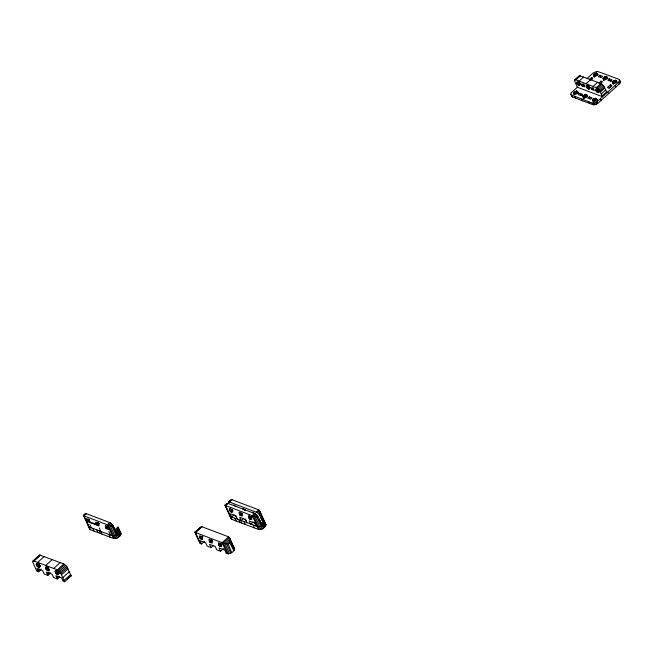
<?xml version="1.0" encoding="UTF-8"?>
<svg xmlns="http://www.w3.org/2000/svg" width="653" height="653" viewBox="0 0 653 653"><rect width="100%" height="100%" fill="white"/><g stroke="black" fill="none" stroke-linecap="round" stroke-linejoin="round"><path stroke-width="0.98" d="M199.116 529.02L200.014 527.575L202.038 526.759L228.615 536.848L229.44 537.582L234.631 549.165C233.456 552.177 229.505 554.968 226.24 553.36L224.722 550.055L219.024 547.9L220.551 551.205L223.432 548.602M583.137 96.84C582.778 95.232 587.504 93.648 587.243 95.869C587.055 99.917 580.795 95.052 583.913 98.66M612.62 82.417C612.253 80.809 616.987 79.225 616.726 81.445C616.538 85.494 610.269 80.629 613.387 84.237M233.807 550.724L229.734 542.7L230.068 540.757L229.448 537.59L223.326 543.084L222.126 542.7L194.921 532.309L200.014 527.575M258.898 519.38L260.416 522.686L263.681 523.926L259.861 515.552L260.041 511.952L258.719 509.846L232.133 499.757L231.121 499.798L228.411 502.108L228.566 503.683M64.606 581.692L71.21 575.873L66.753 566.453L63.823 563.972L39.743 555.017L32.65 561.841L36.764 571.138L38.421 571.767L40.592 569.816M39.262 555.319L36.258 558.584M85.168 513.911L83.421 515.633L107.304 524.759L111.745 525.877L117.352 537.99L113.638 538.537L90.383 529.722L89.657 529.191L83.47 515.454L85.649 513.617L86.465 513.756L109.728 522.571C114.406 523.624 121.344 546.177 114.283 528.253M226.648 504.255L227.252 503.3L228.068 503.43L254.646 513.511C259.355 514.605 266.244 537.101 259.192 519.159M574.648 80.001L574.82 81.649L577.374 87.208L602.474 96.726L599.976 91.191L597.373 88.139L575.946 79.846L574.648 80.001L579.627 75.65L600.858 83.527L603.788 86L606.972 92.669M579.031 76.613L579.146 75.944M229.399 509.242C230.027 507.389 233.407 511.446 232.754 512.164C231.782 513.429 227.154 508.956 230.607 508.148M233.472 505.569L233.57 504.932L236.002 506.532M242.965 509.169L243.063 508.532L245.495 510.132M248.385 516.441C249.013 514.588 252.393 518.653 251.74 519.364C250.768 520.629 246.14 516.156 249.593 515.348M252.458 512.768L252.556 512.132L255.217 513.813M88.457 524.759L88.384 526.432L89.118 526.963L112.373 535.787L114.781 535.762L117.246 534.432L115.638 531.183L118.013 528.824L118.079 527.142L114.642 529.975M89.722 527.51L89.657 529.191M117.352 537.99L120.013 535.835L121.083 533.983L118.079 527.142M204.446 541.394L201.565 543.998L199.883 543.116L199.949 541.435M230.068 514.442L229.995 516.115L230.729 516.645L258.425 526.898L261.02 526.179L263.91 523.722L260.857 517.715M228.901 501.806L257.306 512.589L259.535 510.581L266.016 524.922C264.938 527.689 261.657 530.138 258.572 529.485L231.995 519.404L231.268 518.874L231.333 517.192M587.047 78.482L593.365 72.793L597.111 71.267L618.644 79.184L619.591 80.474L618.522 82.335L597.03 101.713L594.573 103.043L592.165 103.068L571.024 94.799L571.089 93.118L571.873 92.171L577.448 87.143M570.804 94.024L572.51 96.979L592.924 104.717L595.332 104.692L597.797 103.362L619.281 83.992L620.35 82.131L619.37 79.707M583.145 96.293L583.921 98.317L583.031 96.399M594.418 76.687L593.642 74.671M612.628 81.87L613.404 83.886L612.514 81.976M229.211 501.945L231.121 499.806M110.741 523.135L108.52 525.151L114.757 538.717M32.764 561.172L39.743 555.017M83.421 515.633L85.649 513.617M33.246 560.878L34.062 561.017L40.559 555.156M86.465 513.756L84.041 515.943L90.383 529.722M37.703 562.396L44.2 556.536M36.144 564.38L37.588 563.082M36.29 564.698L37.735 563.392M36.356 564.837L38.519 562.886M36.421 564.984L37.866 563.678M36.568 565.302L38.013 563.996M575.13 79.707L579.627 75.65M36.707 565.612L38.878 563.661M36.78 565.759C44.388 571.702 34.168 557.972 36.78 565.759L39.058 563.849M89.747 521.82C89.665 519.192 84.074 516.727 86.759 520.686L88.571 519.045M36.968 565.833L39.172 563.89M86.759 520.686L88.196 519.674M575.946 79.846L580.444 75.789M37.172 566.045L38.617 564.739M86.98 520.768L88.971 519.331M37.36 566.233L39.523 564.282M87.151 520.972L89.151 519.519M37.547 566.412L39.711 564.461M87.339 521.159L89.339 519.698M37.752 566.624L39.18 565.278M98.064 522.645L96.252 524.286C93.33 519.78 100.538 523.779 98.913 525.967L87.837 521.771L89.534 519.87M37.792 566.714L39.237 565.408L37.858 566.845M87.837 521.771L89.649 520.131M37.98 566.894L39.425 565.588M38.249 566.992L39.694 565.694M38.527 567.098L40.094 565.841M38.772 567.188L40.217 565.89M39.041 567.294L40.486 565.988M576.819 83.021L578.321 81.666M579.138 81.054L583.635 76.997M576.885 83.16L578.378 81.805M576.942 83.29L578.444 81.943M37.662 570.118L39.107 568.812M577.081 83.592L578.582 82.245M577.219 83.894L578.721 82.539M578.787 82.678L577.285 84.033C575.277 81.241 578.019 81.772 579.325 83.364C582.639 87.388 574.428 84.213 578.893 82.719M577.464 84.098L578.999 82.76M577.66 84.302L579.162 82.947M37.947 571.587L40.355 569.302M577.84 84.482L579.333 83.127M578.011 84.653L579.513 83.298M38.274 571.71L41.163 569.106M579.693 83.462L578.215 84.849L579.758 83.584M45.694 565.425L52.191 559.564M578.313 85.061L580.541 82.996M578.427 85.11L579.929 83.755M578.689 85.208L580.19 83.853M578.95 85.306L580.566 84M45.49 567.661L46.983 566.265M45.783 568.298L47.228 566.992M581.627 84.955L583.129 83.6M45.849 568.437L47.294 567.139M45.914 568.583L47.359 567.277M574.428 94.709C571.571 90.743 576.248 96.652 577.881 92.53C578.036 90.449 574.501 91.085 573.538 92.799L574.297 94.456M593.52 74.777C594.899 71.854 600.393 73.634 596.369 75.854C593.993 77.274 592.5 72.793 594.393 76.866M46.061 568.902L48.224 566.943M46.208 569.212L47.645 567.914M582.027 85.829L584.876 86.906L584.076 85.159L581.227 84.082L582.027 85.829L583.529 84.482M46.273 569.359C53.881 575.301 43.661 561.572 46.273 569.359L47.751 568.069M589.243 79.552L591.487 77.519L592.908 78.066L590.663 80.09M46.387 569.4L48.624 567.481L46.494 569.44M89.42 522.367L89.518 521.731L96.473 524.367L98.293 522.735M582.476 86L583.978 84.645M46.673 569.645L48.836 567.694M96.473 524.367L98.464 522.931M46.853 569.832L48.298 568.534M96.644 524.571L98.644 523.118M47.04 570.012L48.485 568.714M96.832 524.759L98.832 523.298M574.411 94.35L575.799 93.101L578.085 93.012L577.211 91.314M586.149 83.715L590.647 79.658M597.846 74.899L595.781 75.079L594.475 76.499M47.228 570.183L48.673 568.877L47.294 570.314M99.142 523.73L97.33 525.371L99.027 523.469M583.456 86.367L584.957 85.021M47.351 570.444L48.779 569.098M47.473 570.493L48.918 569.187M47.742 570.591L49.187 569.294M48.02 570.698L49.465 569.392M48.142 570.746L49.587 569.44M586.174 86.318L587.676 84.963M586.312 86.62L587.814 85.265M586.378 86.751L587.871 85.404M586.435 86.89L587.937 85.543M47.155 573.718L48.6 572.412M579.782 93.248L578.28 94.603L581.129 95.681L582.631 94.326L579.782 93.248L580.541 94.905L582.443 95.624M586.574 87.192L588.075 85.837M599.772 75.226L598.27 76.572L601.119 77.658L602.621 76.303L599.772 75.226L600.531 76.874M586.712 87.494L588.214 86.139M53.693 568.453L60.19 562.592M586.778 87.633C594.116 93.257 584.231 80.237 586.778 87.633L589.03 85.6M586.884 87.673L588.492 86.359M587.161 87.902L588.655 86.547M47.677 574.852L49.848 572.893M587.333 88.082L588.826 86.727M587.512 88.253L589.006 86.898M38.421 571.767L36.903 568.461L42.6 570.624L44.118 573.93L47.914 575.366L50.803 572.763M587.708 88.449L589.194 87.061M587.806 88.661L589.251 87.184M587.92 88.71L589.422 87.355M588.182 88.808L589.683 87.453M588.443 88.906L589.945 87.551M588.557 88.947L590.059 87.592M588.68 88.996L590.173 87.641M55.13 571.579L56.574 570.281M593.169 86.376L597.666 82.319M34.062 561.017L57.325 569.832L63.823 563.972M109.728 522.571L107.304 524.759L113.638 538.537M55.276 571.897L56.721 570.591M55.342 572.036L56.787 570.738M55.407 572.183L56.852 570.877M603.013 78.376C604.392 75.454 609.886 77.234 605.862 79.454C603.584 80.874 601.96 76.523 603.911 80.286M55.554 572.501L56.999 571.195M591.398 89.159L592.9 87.804M55.701 572.812L57.864 570.861M57.325 569.832L58.337 570.395L64.835 564.535M591.528 89.428L594.377 90.506L593.569 88.759L590.72 87.682L591.528 89.428L593.022 88.073M57.929 571.008L55.766 572.959C53.081 569 58.672 571.473 58.754 574.093C57.464 575.269 53.652 572.15 58.044 571.048M105.745 527.885C113.353 533.827 103.133 520.098 105.745 527.885L107.557 526.245M598.736 83.151L600.98 81.127L602.401 81.666L600.156 83.69M55.954 573.032L58.117 571.081M105.966 527.967L107.182 526.881M591.969 89.6L593.471 88.245M56.166 573.244L57.611 571.938M106.137 528.171L107.957 526.53M56.346 573.432L58.509 571.481M106.325 528.359L108.137 526.718M56.533 573.612L58.697 571.661M106.512 528.538L108.325 526.898M603.78 80.025L605.274 78.678L607.559 78.58L606.686 76.891M58.337 570.395L59.35 571.253L65.847 565.4M111.753 524L110.055 525.534L116.046 538.513M56.746 573.824L58.166 572.477M106.7 528.701L108.52 527.069M58.231 572.608L56.827 574.003L58.288 572.738M106.823 528.971L108.635 527.33M56.966 574.093L58.411 572.787M583.986 98.13L585.292 96.701L587.349 96.522L586.59 94.873M596.36 87.584L601.74 82.776L600.98 81.127M57.244 574.191L58.68 572.893M57.513 574.297L58.958 572.991M57.635 574.346L59.08 573.04M57.758 574.387L59.203 573.089M59.578 577.015L57.415 578.966L55.889 575.66L61.586 577.823L63.104 581.129L64.712 581.733L60.264 572.314L66.753 566.453M111.745 525.877L112.659 525.053M597.373 88.139L601.87 84.082M595.805 90.22L597.307 88.865M595.871 90.351L597.364 89.004M595.936 90.489L597.43 89.135M589.275 96.848L587.773 98.203L590.622 99.28L592.124 97.926L589.275 96.848L590.034 98.505M609.265 78.825L607.763 80.172L610.612 81.258L612.114 79.903L609.265 78.825L610.024 80.474L611.918 81.201M56.648 577.309L58.093 576.011M60.941 573.44L67.439 567.579M596.067 90.791L597.568 89.437M598.385 89.004L602.882 84.947M596.205 91.094L597.707 89.739M596.271 91.232C603.519 96.889 593.789 83.813 596.271 91.232L597.805 89.885M596.377 91.273L597.952 89.943M596.491 91.314L597.985 89.959M596.654 91.502L598.148 90.147M56.819 578.738L59.341 576.493M596.826 91.681L598.319 90.326M61.529 574.738L68.026 568.877M597.005 91.853L598.499 90.498M597.201 92.049L598.687 90.661M599.291 90.057L603.788 86M597.242 92.138L599.495 90.106M597.299 92.261L598.785 90.873M597.422 92.31L598.915 90.955M597.675 92.408L599.176 91.053M597.936 92.506L599.438 91.151M599.976 91.191L604.474 87.135M600.368 92.057L604.866 88M62.827 577.587L69.324 571.726M592.524 99.999C593.904 97.077 599.397 98.864 595.373 101.084C593.087 102.505 591.463 98.154 593.414 101.917M610.473 84.727L607.478 87.429L608.898 87.967L611.902 85.265L610.473 84.727L611.232 86.376L608.988 88.408M601.225 93.959L605.723 89.902M593.406 101.55L594.785 100.301L597.071 100.211L596.311 98.554M64.125 580.435L70.614 574.575M602.082 95.86L606.58 91.804M69.21 576.966L70.655 575.668M67.267 579.007L70.883 575.75M117.165 534.497L119.532 532.13L119.597 530.456L118.87 529.926M201.026 526.8L194.921 532.309L199.883 543.116M226.762 503.594L225.016 505.308L231.268 518.874M228.411 502.108L230.117 500.573M227.252 503.3L225.016 505.308L252.221 515.699L256.67 516.817L262.286 528.938M198.414 529.575L194.969 532.138L199.663 542.341M202.038 526.759L195.541 532.619L200.61 543.639M228.068 503.43L225.644 505.618L231.995 519.404M229.717 501.945L232.133 499.757M199.916 537.99C202.128 533.885 204.316 542.512 200.683 538.652C198.675 537.354 198.847 534.17 201.295 536.635M230.011 510.989L231.227 509.895M200.144 538.08L202.308 536.129M230.24 511.079L232.06 509.438M200.316 538.276L201.753 536.978M230.411 511.275L232.231 509.634M200.495 538.472L201.94 537.166M230.591 511.47L232.411 509.83M200.683 538.652L202.128 537.346M230.778 511.65L232.599 510.009M200.871 538.815L203.034 536.864M230.974 511.813L232.794 510.173M200.993 539.076L202.438 537.778M231.097 512.074L232.909 510.434M234.084 514.817L231.66 516.996L230.142 513.691L235.839 515.854L237.357 519.159M209.409 541.598C217.016 547.54 206.797 533.811 209.409 541.598L211.572 539.639M209.637 541.68L211.074 540.382M239.504 514.597C247.12 520.539 236.9 506.81 239.504 514.597L241.324 512.956M244.189 510.377L245.397 509.283M239.733 514.678L241.553 513.038M209.809 541.876L211.254 540.578M239.904 514.874L241.12 513.78M209.988 542.072L212.152 540.113M240.084 515.07L241.904 513.429M210.176 542.251L211.621 540.945M240.271 515.25L242.092 513.609M210.364 542.414L211.809 541.117M240.467 515.413L241.675 514.319M210.486 542.676L212.649 540.725M240.59 515.674L242.402 514.033M201.565 543.998L200.038 540.692L205.736 542.855L207.254 546.161L211.058 547.606L213.221 545.647M243.577 518.417L241.153 520.604L239.635 517.29L245.332 519.453L246.85 522.759M218.902 545.198C226.509 551.14 216.29 537.411 218.902 545.198L220.347 543.892M248.997 518.196L250.213 517.103M219.13 545.279L221.294 543.329M228.615 536.848L222.126 542.7L227.195 553.728M249.226 518.278L251.046 516.637M254.646 513.511L252.221 515.699L258.572 529.485M256.294 512.025L258.719 509.846L259.984 512.597M219.302 545.484L220.747 544.178M249.397 518.482L251.217 516.841M219.481 545.671L220.926 544.365M249.577 518.67L251.397 517.029M219.669 545.851L221.114 544.545M249.764 518.849L251.585 517.209M219.857 546.014L222.028 544.063M249.96 519.013L251.78 517.372M219.979 546.283L221.424 544.977M255.658 514.074L253.429 516.082L259.698 529.656M250.083 519.282L251.895 517.641M229.921 538.921L224.877 543.476L223.342 543.092L228.313 553.899M256.678 514.939L254.972 516.474L260.988 529.461M257.306 512.589L258.327 513.446L260.025 511.919M230.044 540.684L226.567 543.818L224.91 543.492L229.603 553.703M256.67 516.817L257.584 515.992M259.861 515.552L259.233 514.507L260.147 513.682L265.73 525.828M231.701 552.626L228.248 544.08L229.734 542.7M253.07 522.016L250.646 524.204L249.128 520.898L254.825 523.053L256.343 526.359M613.461 83.706L614.767 82.278L616.832 82.098L616.073 80.45M225.734 505.087L225.073 505.136L231.048 518.107M111.802 525.926L113.287 526.098M256.719 516.866L258.213 517.037M220.551 551.205L216.747 549.761L215.229 546.455L209.531 544.3L211.058 547.606M70.075 575.448L71.21 575.873M57.415 578.966L53.611 577.53L52.093 574.224L46.396 572.061L47.914 575.366M619.403 80.833L620.13 81.364M263.788 520.865L264.53 521.396M265.069 523.624L265.795 524.155M234.411 548.389L231.995 544.194M120.136 532.685L120.862 533.207M258.327 513.446L259.233 514.507M59.35 571.253L60.264 572.314M619.591 80.474L620.35 82.131M619.305 81.388L620.064 83.037M618.522 82.335L619.281 83.992M616.179 80.49L616.946 82.139M615.828 80.352L616.587 82.009M615.583 80.262L616.342 81.911M615.469 80.221L616.203 81.903M615.371 80.311L616.065 82.025L615.273 80.401M615.004 80.441L615.763 82.09M614.734 80.507L615.493 82.156M614.465 80.588L615.224 82.245M614.106 80.662L614.963 82.351M614.008 80.621L614.8 82.286M613.893 80.727L614.653 82.384M613.632 80.964L614.391 82.613M613.379 81.192L614.138 82.849M613.257 81.299L614.024 82.955M615.159 85.363L615.918 87.012M613.143 81.405L613.902 83.062M612.881 81.641L613.649 83.29M607.045 77.021L607.804 78.678M606.58 76.842L607.339 78.499M606.335 76.752L607.094 78.409M605.976 76.621L606.849 78.311M605.878 76.711L606.637 78.36M605.804 76.768L606.539 78.45M605.511 76.842L606.27 78.491M605.241 76.899L606 78.556M604.972 76.989L605.731 78.646M604.678 77.087L605.47 78.752M604.515 77.021L605.372 78.711M604.4 77.127L605.16 78.784M604.139 77.364L604.898 79.013M603.886 77.593L604.645 79.25M603.764 77.699L604.523 79.356M603.65 77.805L604.409 79.462M603.388 78.034L604.156 79.69M603.135 78.27L603.968 80.099M607.78 92.024L608.539 93.681M597.087 73.242L597.96 74.94M596.842 73.152L597.601 74.809M596.597 73.063L597.356 74.711M596.483 73.014L597.144 74.76M596.311 73.169L597.046 74.85M596.018 73.234L596.777 74.891M595.748 73.299L596.507 74.956M595.479 73.389L596.238 75.038M595.21 73.495L595.977 75.152M595.944 75.136L595.054 73.438L595.781 75.079M594.907 73.528L595.667 75.185M594.646 73.765L595.405 75.413M594.393 73.993L595.152 75.65M594.271 74.099L595.03 75.756M594.157 74.205L594.916 75.854M593.895 74.434L594.663 76.091M593.642 75.381L594.401 77.038M591.487 77.519L592.247 79.176M600.393 98.685L601.152 100.342M596.556 98.652L597.315 100.301M596.083 98.472L596.956 100.17M595.838 98.383L596.597 100.031M595.593 98.285L596.36 99.942M595.487 98.244L596.213 99.925M597.03 101.713L597.797 103.362M595.381 98.334L596.075 100.048L595.283 98.423M595.022 98.464L595.781 100.121M594.752 98.53L595.512 100.178M594.483 98.611L595.242 100.268M594.116 98.685L594.973 100.374M595.871 102.521L596.638 104.17M594.026 98.652L594.81 100.317M593.904 98.758L594.663 100.407M593.65 98.987L594.41 100.644M593.389 99.223L594.148 100.872M593.275 99.329L594.034 100.978M593.153 99.427L593.92 101.084M592.9 99.664L593.659 101.321M594.573 103.043L595.332 104.692M592.638 99.893L593.479 101.729M593.283 103.239L594.042 104.888M592.165 103.068L592.924 104.717M586.704 94.914L587.463 96.571M586.345 94.775L587.104 96.432M586.1 94.685L586.859 96.342M585.994 94.644L586.721 96.326M585.888 94.734L586.655 96.391M585.823 94.799L586.549 96.481M588.973 101.852L589.732 103.509M585.529 94.865L586.288 96.513M585.259 94.93L586.019 96.579M584.99 95.012L585.749 96.668M584.688 95.109L585.48 96.775M584.533 95.052L585.382 96.742M584.411 95.158L585.17 96.807M584.157 95.387L584.917 97.044M583.896 95.616L584.655 97.273M583.782 95.722L584.541 97.379M583.66 95.828L584.427 97.485M583.407 96.064L584.166 97.713M581.954 99.191L582.721 100.848M577.562 91.444L578.329 93.101M577.097 91.273L577.856 92.922M576.852 91.175L577.611 92.832M576.501 91.045L577.366 92.734M576.468 91.069L577.162 92.783M576.33 91.191L577.056 92.873M576.036 91.265L576.795 92.914M575.766 91.33L576.526 92.979M575.497 91.412L576.256 93.069M575.195 91.51L575.987 93.175M575.04 91.444L575.889 93.134M574.918 91.551L575.677 93.208M574.664 91.787L575.424 93.436M574.403 92.016L575.162 93.673M574.289 92.122L575.048 93.779M574.167 92.228L574.934 93.885M573.914 92.465L574.673 94.114M573.652 92.693L574.485 94.522M574.942 96.53L575.701 98.187M571.75 95.322L572.51 96.979M260.041 511.952L266.016 524.922M260.833 514.433L262.522 518.107M264.947 526.775L263.673 524.024L264.465 523.077L264.514 521.388M263.445 524.237L264.71 526.987M262.93 524.702L264.196 527.453M262.408 525.167L263.681 527.918M262.18 525.371L263.445 528.13M253.152 525.151L254.417 527.91M244.018 521.69L245.283 524.441M240.549 520.376L241.814 523.126M238.745 519.69L240.01 522.441M234.876 518.221L236.149 520.98M229.938 538.954L234.631 549.165M229.04 537.762L231.154 542.357M230.068 540.757L234.345 550.071M228.248 544.08L226.624 543.867L230.901 553.181M117.907 527.028L121.083 533.983M118.013 528.824L120.797 534.889M117.222 529.771L120.013 535.835M116.993 529.983L119.777 536.048M116.479 530.448L119.262 536.513M115.956 530.913L118.748 536.978M115.728 531.126L118.511 537.19M112.365 524.726L113.908 528.089M108.798 531.591L110.349 534.954M108.741 534.407L110.006 537.158M99.305 527.991L100.823 531.297M100.742 531.371L102.015 534.13M99.183 530.783L100.448 533.534M96.742 529.861L98.015 532.611M92.75 528.342L94.016 531.093M89.812 524.383L91.33 527.697M571.563 95.681L571.783 96.448M255.625 523.877A2.31 1.306 -24.7 0 1 254.678 522.58M236.639 516.678A2.31 1.306 -24.7 0 1 235.692 515.372M246.646 520.27A2.31 1.306 -24.7 0 1 245.185 518.98"/></g></svg>
